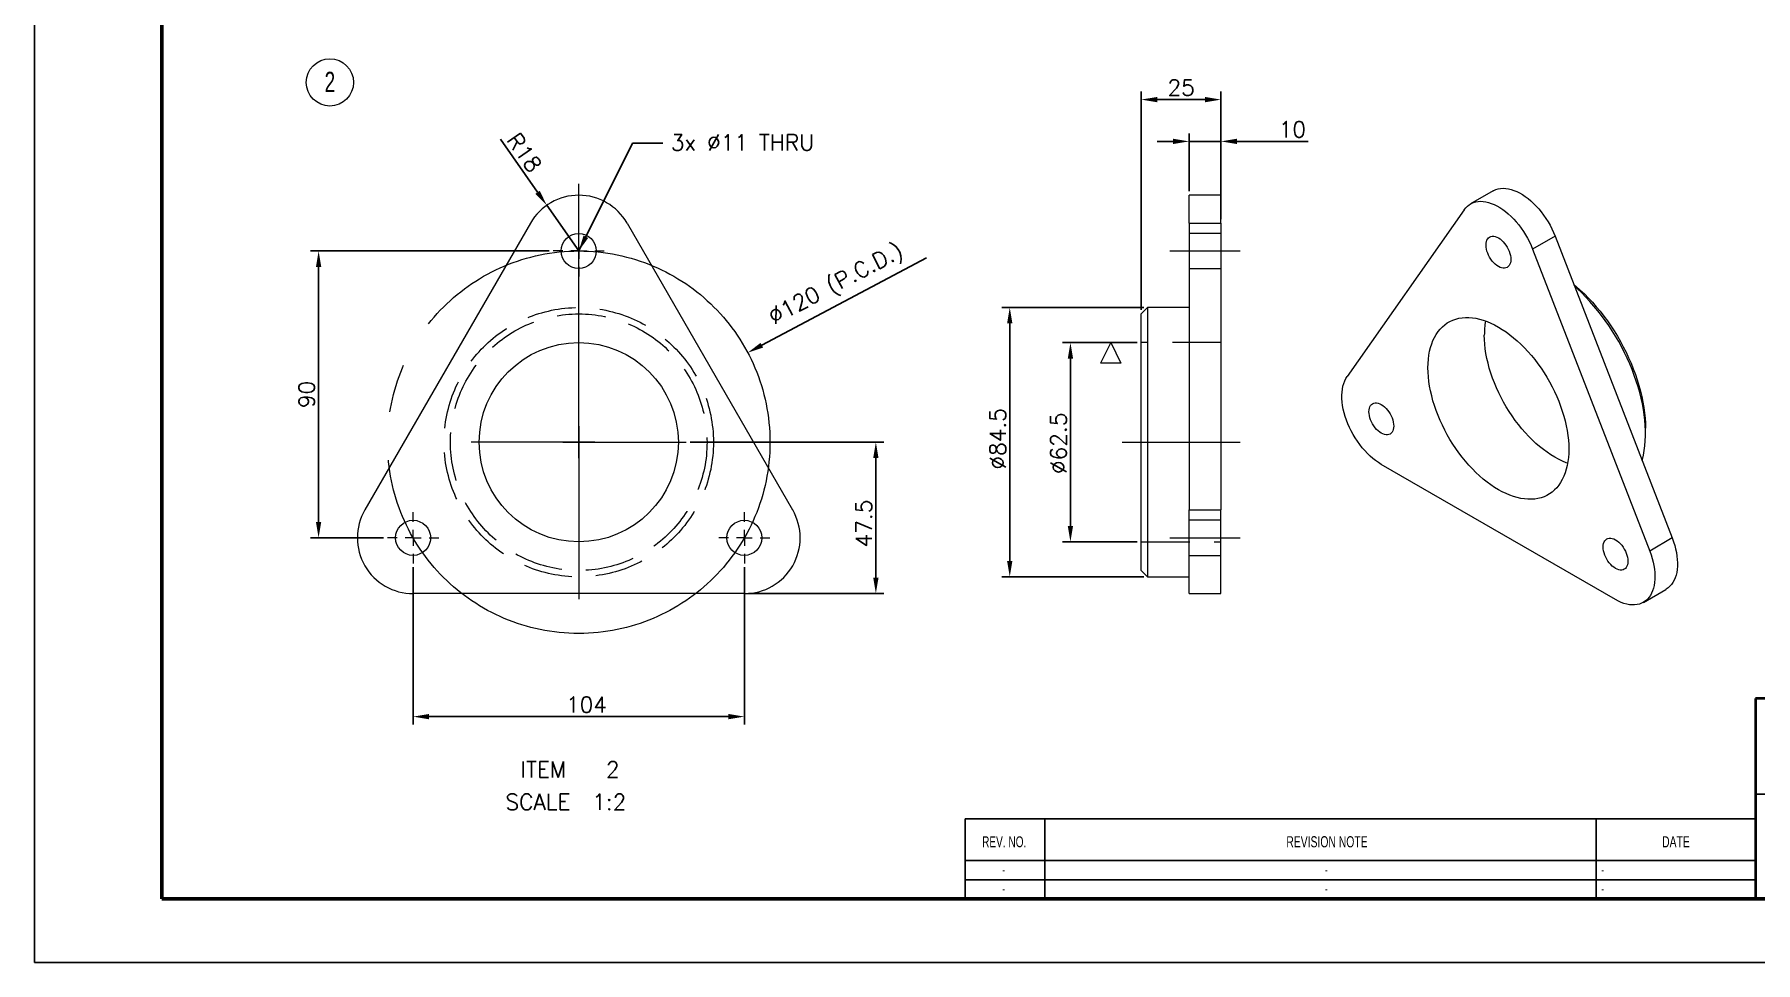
# Model space of a CAD drawing. Header units: millimetres. Extents: x -616 to 644, y -250 to 641.
# Drawn here: x -616 to 194, y -250 to 186 of the extents above; entities that cross this region are included whole.
import ezdxf

# ---------------------------------------------------------------- set-up
doc = ezdxf.new("R2010")
doc.units = ezdxf.units.MM
doc.header["$LTSCALE"] = 12
doc.header["$MEASUREMENT"] = 0
doc.header["$PDSIZE"] = -3
for name, pattern in [('SLD-Center', [19.05, 15.24, -1.27, 1.27, -1.27]), ('SLD-Dashed', [1.905, 1.27, -0.635]), ('SLD-Solid', [0])]:
    doc.linetypes.add(name, pattern=pattern)
doc.layers.get('0').update_dxf_attribs({"color": 6})
for name, color, linetype in [('Frame-title', 6, 'Continuous'), ('mainline', 3, 'Continuous'), ('text-title', 7, 'Continuous')]:
    doc.layers.add(name, color=color, linetype=linetype)
doc.styles.add('SLDTEXTSTYLE1', font='TXT', dxfattribs={"width": 0.695402})
doc.styles.add('SLDTEXTSTYLE2', font='TXT', dxfattribs={"width": 0.7})
doc.styles.get("Standard").update_dxf_attribs({"font": 'romans.shx'})
doc.dimstyles.new('ISO-25', dxfattribs={"dimtxt": 2.5, "dimasz": 2.5, "dimexe": 1.25, "dimexo": 0.625, "dimtad": 1, "dimtxsty": 'Standard', "dimcen": 2.5, "dimadec": 0, "dimazin": 0, "dimtfac": 1, "dimtmove": 0, "dimatfit": 3, "dimfxl": 0, "dimarcsym": 0})

# ---------------------------------------------------------------- blocks, each defined once
blk = doc.blocks.new('SW_NOTE_48')
at = {"color": 0, "linetype": 'SLD-Solid', "lineweight": 0}
blk.add_circle((0.66, 1.62), 2.47, dxfattribs=at)
at = {"color": 0, "linetype": 'Continuous', "lineweight": 0, "insert": (0.66, 2.73), "char_height": 2.12, "attachment_point": 2, "style": 'SLDTEXTSTYLE2'}
blk.add_mtext('2', dxfattribs=at)
blk = doc.blocks.new('*D60')
at = {"color": 0, "linetype": 'SLD-Solid', "lineweight": -2}
for p, q in [((188.65, -58.42), (137, -85.79)), ((79.56, -121.22), (79.56, -111.22)), ((74.56, -116.22), (84.56, -116.22))]:
    blk.add_line(p, q, dxfattribs=at)
at = {"color": 0, "linetype": 'SLD-Solid'}
blk.add_solid([(136.61, -85.05), (137.39, -86.52), (132.58, -88.13)], dxfattribs=at)
at = {"layer": 'Defpoints', "color": 0, "linetype": 'SLD-Solid'}
for p in [(132.58, -88.13), (26.55, -144.32)]:
    blk.add_point(p, dxfattribs=at)
at = {"color": 7, "linetype": 'SLD-Solid', "lineweight": 0, "insert": (138.37, -75.02), "char_height": 5, "attachment_point": 1, "rotation": 27.9196}
blk.add_mtext('∅120 (P.C.D.)', dxfattribs=at)
blk = doc.blocks.new('*D61')
at = {"color": 0, "linetype": 'SLD-Solid', "lineweight": -2}
for p, q in [((70.31, -56.22), (-4.56, -56.22)), ((-2.06, -61.22), (-2.06, -141.22)), ((18.35, -146.22), (-4.56, -146.22))]:
    blk.add_line(p, q, dxfattribs=at)
at = {"color": 0, "linetype": 'SLD-Solid'}
for points in [[(-2.9, -61.22), (-1.23, -61.22), (-2.06, -56.22)], [(-2.9, -141.22), (-1.23, -141.22), (-2.06, -146.22)]]:
    blk.add_solid(points, dxfattribs=at)
at = {"layer": 'Defpoints', "color": 0, "linetype": 'SLD-Solid'}
for p in [(71.56, -56.22), (-2.06, -146.22), (19.6, -146.22)]:
    blk.add_point(p, dxfattribs=at)
at = {"color": 7, "linetype": 'SLD-Solid', "lineweight": 0, "insert": (-8.31, -101.22), "char_height": 5, "attachment_point": 2, "rotation": 90}
blk.add_mtext('90', dxfattribs=at)
blk = doc.blocks.new('*D62')
at = {"color": 0, "linetype": 'SLD-Solid', "lineweight": -2}
for p, q in [((54.97, -21.13), (66.65, -37.8)), ((79.56, -56.22), (69.52, -41.89))]:
    blk.add_line(p, q, dxfattribs=at)
at = {"color": 0, "linetype": 'SLD-Solid'}
blk.add_solid([(67.33, -37.32), (65.97, -38.28), (69.52, -41.89)], dxfattribs=at)
at = {"layer": 'Defpoints', "color": 0, "linetype": 'SLD-Solid'}
for p in [(69.52, -41.89), (79.56, -56.22)]:
    blk.add_point(p, dxfattribs=at)
at = {"color": 7, "linetype": 'SLD-Solid', "lineweight": 0, "insert": (60.8, -18.56), "char_height": 5, "attachment_point": 1, "rotation": 305.0244}
blk.add_mtext('R18', dxfattribs=at)
blk = doc.blocks.new('*D63')
at = {"color": 0, "linetype": 'SLD-Solid', "lineweight": -2}
for p, q in [((114.56, -116.22), (175.28, -116.22)), ((172.78, -121.22), (172.78, -158.72)), ((132.77, -163.72), (175.28, -163.72))]:
    blk.add_line(p, q, dxfattribs=at)
at = {"color": 0, "linetype": 'SLD-Solid'}
for points in [[(171.95, -121.22), (173.62, -121.22), (172.78, -116.22)], [(171.95, -158.72), (173.62, -158.72), (172.78, -163.72)]]:
    blk.add_solid(points, dxfattribs=at)
at = {"layer": 'Defpoints', "color": 0, "linetype": 'SLD-Solid'}
for p in [(113.31, -116.22), (131.52, -163.72), (172.78, -163.72)]:
    blk.add_point(p, dxfattribs=at)
at = {"color": 7, "linetype": 'SLD-Solid', "lineweight": 0, "insert": (166.53, -141.73), "char_height": 5, "attachment_point": 2, "rotation": 90}
blk.add_mtext('47.5', dxfattribs=at)
blk = doc.blocks.new('*D64')
at = {"color": 0, "linetype": 'SLD-Solid', "lineweight": -2}
for p, q in [((27.6, -155.47), (27.6, -204.82)), ((131.52, -155.47), (131.52, -204.82)), ((32.6, -202.32), (126.52, -202.32))]:
    blk.add_line(p, q, dxfattribs=at)
at = {"color": 0, "linetype": 'SLD-Solid'}
for points in [[(32.6, -201.49), (32.6, -203.15), (27.6, -202.32)], [(126.52, -201.49), (126.52, -203.15), (131.52, -202.32)]]:
    blk.add_solid(points, dxfattribs=at)
at = {"layer": 'Defpoints', "color": 0, "linetype": 'SLD-Solid'}
for p in [(27.6, -154.22), (131.52, -154.22), (131.52, -202.32)]:
    blk.add_point(p, dxfattribs=at)
at = {"color": 7, "linetype": 'SLD-Solid', "lineweight": 0, "insert": (81.98, -196.07), "char_height": 5, "attachment_point": 2}
blk.add_mtext('104', dxfattribs=at)
blk = doc.blocks.new('SW_CENTERMARKSYMBOL_57')
at = {"color": 0, "linetype": 'SLD-Solid', "lineweight": 0}
for p, q in [((0, 1.67), (0, 2.67)), ((-1.67, 0), (-2.67, 0)), ((0, 0), (-0.83, 0)), ((0, 0), (0, 0.83)), ((0, 0), (0, -0.83)), ((0, 0), (0.83, 0)), ((1.67, 0), (2.67, 0)), ((0, -1.67), (0, -2.67))]:
    blk.add_line(p, q, dxfattribs=at)
blk = doc.blocks.new('SW_CENTERMARKSYMBOL_58')
at = {"color": 0, "linetype": 'SLD-Solid', "lineweight": 0}
for p, q in [((0, 1.67), (0, 2.67)), ((-1.67, 0), (-2.67, 0)), ((0, 0), (-0.83, 0)), ((0, 0), (0, 0.83)), ((0, 0), (0, -0.83)), ((0, 0), (0.83, 0)), ((1.67, 0), (2.67, 0)), ((0, -1.67), (0, -2.67))]:
    blk.add_line(p, q, dxfattribs=at)
blk = doc.blocks.new('SW_CENTERMARKSYMBOL_59')
at = {"color": 0, "linetype": 'SLD-Solid', "lineweight": 0}
for p, q in [((0, 1.67), (0, 2.67)), ((-1.67, 0), (-2.67, 0)), ((0, 0), (-0.83, 0)), ((0, 0), (0, 0.83)), ((0, 0), (0, -0.83)), ((0, 0), (0.83, 0)), ((1.67, 0), (2.67, 0)), ((0, -1.67), (0, -2.67))]:
    blk.add_line(p, q, dxfattribs=at)
blk = doc.blocks.new('SW_CENTERMARKSYMBOL_60')
at = {"color": 0, "linetype": 'SLD-Solid', "lineweight": 0}
for p, q in [((0, 1.67), (0, 27.03)), ((-1.67, 0), (-11.25, 0)), ((0, 0), (-0.83, 0)), ((0, 0), (0, 0.83)), ((0, 0), (0, -0.83)), ((0, 0), (0.83, 0)), ((1.67, 0), (11.25, 0)), ((0, -1.67), (0, -16.43))]:
    blk.add_line(p, q, dxfattribs=at)
blk = doc.blocks.new('*D65')
at = {"color": 0, "linetype": 'SLD-Solid', "lineweight": -2}
for p, q in [((256.06, -74.72), (256.06, -6.22)), ((276.06, -8.72), (261.06, -8.72)), ((281.06, -46.22), (281.06, -6.22))]:
    blk.add_line(p, q, dxfattribs=at)
at = {"color": 0, "linetype": 'SLD-Solid'}
for points in [[(261.06, -7.89), (261.06, -9.56), (256.06, -8.72)], [(276.06, -7.89), (276.06, -9.56), (281.06, -8.72)]]:
    blk.add_solid(points, dxfattribs=at)
at = {"layer": 'Defpoints', "color": 0, "linetype": 'SLD-Solid'}
for p in [(256.06, -8.72), (281.06, -47.47), (256.06, -75.97)]:
    blk.add_point(p, dxfattribs=at)
at = {"color": 7, "linetype": 'SLD-Solid', "lineweight": 0, "insert": (268.56, -2.47), "char_height": 5, "attachment_point": 2}
blk.add_mtext('25', dxfattribs=at)
blk = doc.blocks.new('*D66')
at = {"color": 0, "linetype": 'SLD-Solid', "lineweight": -2}
for p, q in [((271.06, -37.47), (271.06, -19.34)), ((281.06, -37.47), (281.06, -19.34)), ((266.06, -21.84), (261.06, -21.84)), ((271.06, -21.84), (281.06, -21.84)), ((286.06, -21.84), (308.41, -21.84))]:
    blk.add_line(p, q, dxfattribs=at)
at = {"color": 0, "linetype": 'SLD-Solid'}
for points in [[(266.06, -21), (266.06, -22.67), (271.06, -21.84)], [(286.06, -21), (286.06, -22.67), (281.06, -21.84)]]:
    blk.add_solid(points, dxfattribs=at)
at = {"layer": 'Defpoints', "color": 0, "linetype": 'SLD-Solid'}
for p in [(271.06, -21.84), (271.06, -38.72), (281.06, -38.72)]:
    blk.add_point(p, dxfattribs=at)
at = {"color": 7, "linetype": 'SLD-Solid', "lineweight": 0, "insert": (303.47, -15.59), "char_height": 5, "attachment_point": 2}
blk.add_mtext('10', dxfattribs=at)
blk = doc.blocks.new('*D67')
at = {"color": 0, "linetype": 'SLD-Solid', "lineweight": -2}
for p, q in [((256.81, -73.97), (212.29, -73.97)), ((214.79, -78.97), (214.79, -153.47)), ((256.81, -158.47), (212.29, -158.47))]:
    blk.add_line(p, q, dxfattribs=at)
at = {"color": 0, "linetype": 'SLD-Solid'}
for points in [[(213.95, -78.97), (215.62, -78.97), (214.79, -73.97)], [(213.95, -153.47), (215.62, -153.47), (214.79, -158.47)]]:
    blk.add_solid(points, dxfattribs=at)
at = {"layer": 'Defpoints', "color": 0, "linetype": 'SLD-Solid'}
for p in [(258.06, -73.97), (214.79, -158.47), (258.06, -158.47)]:
    blk.add_point(p, dxfattribs=at)
at = {"color": 7, "linetype": 'SLD-Solid', "lineweight": 0, "insert": (208.54, -115.17), "char_height": 5, "attachment_point": 2, "rotation": 90}
blk.add_mtext('%%c84.5', dxfattribs=at)
blk = doc.blocks.new('*D68')
at = {"color": 0, "linetype": 'SLD-Solid', "lineweight": -2}
for p, q in [((254.81, -84.97), (231.33, -84.97)), ((233.83, -89.97), (233.83, -142.47)), ((254.81, -147.47), (231.33, -147.47))]:
    blk.add_line(p, q, dxfattribs=at)
at = {"color": 0, "linetype": 'SLD-Solid'}
for points in [[(233, -89.97), (234.66, -89.97), (233.83, -84.97)], [(233, -142.47), (234.66, -142.47), (233.83, -147.47)]]:
    blk.add_solid(points, dxfattribs=at)
at = {"layer": 'Defpoints', "color": 0, "linetype": 'SLD-Solid'}
for p in [(256.06, -84.97), (233.83, -147.47), (256.06, -147.47)]:
    blk.add_point(p, dxfattribs=at)
at = {"color": 7, "linetype": 'SLD-Solid', "lineweight": 0, "insert": (227.58, -116.57), "char_height": 5, "attachment_point": 2, "rotation": 90}
blk.add_mtext('%%c62.5', dxfattribs=at)
blk = doc.blocks.new('SW_SFSYMBOL_9')
at = {"color": 0, "linetype": 'SLD-Solid', "lineweight": 0}
for p, q in [((0, 0), (-1.07, -2.14)), ((0, 0), (1.07, -2.14)), ((1.07, -2.14), (-1.07, -2.14))]:
    blk.add_line(p, q, dxfattribs=at)
blk = doc.blocks.new('A$C3D5400FF')
at = {"color": 7, "linetype": 'SLD-Solid', "lineweight": 15}
for p, q in [((366.435, -37.376), (359.364, -41.458)), ((281.059, -38.723), (271.059, -38.723)), ((271.059, -47.473), (271.059, -38.723)), ((281.059, -47.473), (281.059, -38.723)), ((64.407, -47.473), (12.445, -137.473)), ((94.718, -47.473), (146.679, -137.473)), ((271.059, -47.473), (281.059, -47.473)), ((271.059, -47.473), (271.059, -137.473)), ((281.059, -47.473), (281.059, -137.473)), ((357.396, -43.283), (320.654, -95.56)), ((385.9, -51.574), (378.829, -55.656)), ((385.9, -51.574), (422.643, -146.273)), ((378.829, -55.656), (415.572, -150.355)), ((258.059, -73.973), (256.059, -75.973)), ((271.059, -73.973), (258.059, -73.973)), ((258.059, -73.973), (258.059, -116.223)), ((256.059, -116.223), (256.059, -75.973)), ((414.252, -113.464), (414.252, -111.831)), ((256.059, -156.473), (256.059, -116.223)), ((258.059, -116.223), (258.059, -158.473)), ((404.855, -165.603), (331.37, -123.181)), ((271.059, -137.473), (281.059, -137.473)), ((271.059, -163.723), (271.059, -137.473)), ((281.059, -163.723), (281.059, -137.473)), ((422.643, -146.273), (415.572, -150.355)), ((256.059, -156.473), (258.059, -158.473)), ((258.059, -158.473), (271.059, -158.473)), ((131.524, -163.723), (27.601, -163.723)), ((271.059, -163.723), (281.059, -163.723)), ((413.604, -166.469), (420.676, -162.387))]:
    blk.add_line(p, q, dxfattribs=at)
at = {"color": 7, "linetype": 'SLD-Dashed', "lineweight": 0}
for p, q in [((271.059, -47.473), (281.059, -47.473)), ((281.059, -50.723), (271.059, -50.723)), ((271.059, -61.723), (281.059, -61.723)), ((281.059, -84.973), (256.059, -84.973)), ((271.059, -137.473), (281.059, -137.473)), ((281.059, -140.723), (271.059, -140.723)), ((256.059, -147.473), (281.059, -147.473)), ((271.059, -151.723), (281.059, -151.723))]:
    blk.add_line(p, q, dxfattribs=at)
at = {"color": 7, "linetype": 'SLD-Center', "lineweight": 0}
for p, q in [((265.059, -56.223), (287.059, -56.223)), ((250.059, -116.223), (287.059, -116.223)), ((265.059, -146.223), (287.059, -146.223))]:
    blk.add_line(p, q, dxfattribs=at)
at = {"color": 7, "linetype": 'SLD-Solid', "lineweight": 15, "flags": 128}
for points in [[(366.435, -37.376), (366.674, -37.245), (367.344, -36.95), (368.056, -36.736), (368.804, -36.605), (369.586, -36.557), (370.397, -36.591), (371.233, -36.709), (372.089, -36.91), (372.962, -37.192), (373.846, -37.554), (374.737, -37.994), (375.631, -38.51), (376.522, -39.099), (377.406, -39.757), (378.279, -40.483), (379.135, -41.271), (379.971, -42.118), (380.782, -43.02), (381.564, -43.971), (382.312, -44.966), (383.023, -46.001), (383.694, -47.07), (384.32, -48.168), (384.898, -49.288), (385.426, -50.425), (385.9, -51.574)], [(357.396, -43.283), (357.871, -42.682), (358.398, -42.154), (358.977, -41.702), (359.603, -41.327), (360.273, -41.032), (360.985, -40.818), (361.733, -40.687), (362.515, -40.639), (363.326, -40.674), (364.162, -40.792), (365.018, -40.992), (365.891, -41.274), (366.775, -41.636), (367.666, -42.076), (368.56, -42.592), (369.451, -43.181), (370.335, -43.84), (371.208, -44.565), (372.064, -45.353), (372.9, -46.201), (373.711, -47.102), (374.492, -48.053), (375.241, -49.048), (375.952, -50.083), (376.623, -51.152), (377.249, -52.25), (377.827, -53.37), (378.355, -54.508), (378.829, -55.656)], [(364.224, -54.369), (364.257, -53.802), (364.356, -53.283), (364.52, -52.821), (364.745, -52.424), (365.027, -52.099), (365.363, -51.851), (365.745, -51.684), (366.168, -51.602), (366.625, -51.606), (367.106, -51.695), (367.605, -51.868), (368.113, -52.123), (368.62, -52.454), (369.119, -52.857), (369.601, -53.324), (370.057, -53.847), (370.48, -54.418), (370.863, -55.026), (371.198, -55.661), (371.481, -56.313), (371.706, -56.97), (371.869, -57.62), (371.969, -58.254), (372.002, -58.859), (371.969, -59.426), (371.869, -59.945), (371.706, -60.407), (371.481, -60.804), (371.198, -61.129), (370.863, -61.377), (370.48, -61.544), (370.057, -61.626), (369.601, -61.622), (369.119, -61.533), (368.62, -61.36), (368.113, -61.105), (367.605, -60.773), (367.106, -60.371), (366.625, -59.904), (366.168, -59.381), (365.745, -58.81), (365.363, -58.202), (365.027, -57.567), (364.745, -56.915), (364.52, -56.258), (364.356, -55.608), (364.257, -54.974), (364.224, -54.369)], [(391.781, -66.73), (392.5, -67.336), (393.809, -68.496), (395.099, -69.717), (396.368, -70.996), (397.614, -72.331), (398.832, -73.718), (400.021, -75.154), (401.178, -76.636), (402.3, -78.16), (403.384, -79.724), (404.429, -81.322), (405.431, -82.953), (406.389, -84.612), (407.3, -86.296), (408.162, -88), (408.974, -89.721), (409.733, -91.455), (410.438, -93.197), (411.088, -94.945), (411.68, -96.694), (412.213, -98.44), (412.686, -100.179), (413.099, -101.907), (413.449, -103.62), (413.737, -105.315), (413.962, -106.987), (414.123, -108.633), (414.219, -110.249), (414.252, -111.831)], [(413.199, -121.933), (413.278, -121.637), (413.599, -120.26), (413.856, -118.831), (414.05, -117.353), (414.179, -115.829), (414.243, -114.262), (414.243, -112.657), (414.179, -111.016), (414.05, -109.343), (413.856, -107.641), (413.599, -105.915), (413.278, -104.167), (412.895, -102.403), (412.45, -100.625), (411.944, -98.837), (411.379, -97.044), (410.755, -95.249), (410.073, -93.456), (409.337, -91.67), (408.546, -89.893), (407.703, -88.129), (406.809, -86.383), (405.867, -84.659), (404.878, -82.959), (403.845, -81.289), (402.769, -79.65), (401.654, -78.048), (400.501, -76.485), (399.314, -74.964), (398.094, -73.49), (396.844, -72.065), (395.568, -70.692), (394.267, -69.374), (392.945, -68.115), (391.981, -67.245)], [(346.016, -92.85), (346.048, -91.487), (346.145, -90.166), (346.307, -88.89), (346.532, -87.663), (346.821, -86.488), (347.172, -85.37), (347.585, -84.311), (348.058, -83.315), (348.59, -82.384), (349.179, -81.521), (349.823, -80.728), (350.521, -80.009), (351.271, -79.365), (352.07, -78.797), (352.917, -78.309), (353.807, -77.9), (354.74, -77.573), (355.712, -77.328), (356.721, -77.165), (357.762, -77.087), (358.834, -77.092), (359.934, -77.18), (361.057, -77.352), (362.201, -77.607), (363.363, -77.944), (364.538, -78.362), (365.724, -78.86), (366.917, -79.436), (368.113, -80.089), (369.309, -80.818), (370.502, -81.618), (371.688, -82.489), (372.863, -83.428), (374.024, -84.432), (375.168, -85.498), (376.292, -86.623), (377.391, -87.804), (378.463, -89.037), (379.505, -90.319), (380.513, -91.645), (381.485, -93.012), (382.418, -94.417), (383.309, -95.854), (384.155, -97.32), (384.954, -98.81), (385.704, -100.319), (386.402, -101.845), (387.047, -103.381), (387.636, -104.924), (388.168, -106.469), (388.64, -108.012), (389.053, -109.547), (389.404, -111.071), (389.693, -112.579), (389.919, -114.067), (390.08, -115.529), (390.177, -116.963), (390.21, -118.363), (390.177, -119.726), (390.08, -121.047), (389.919, -122.323), (389.693, -123.55), (389.404, -124.724), (389.053, -125.843), (388.64, -126.902), (388.168, -127.898), (387.636, -128.829), (387.047, -129.692), (386.402, -130.484), (385.704, -131.204), (384.954, -131.848), (384.155, -132.415), (383.309, -132.904), (382.418, -133.313), (381.485, -133.64), (380.513, -133.885), (379.505, -134.047), (378.463, -134.126), (377.391, -134.121), (376.292, -134.033), (375.168, -133.861), (374.024, -133.606), (372.863, -133.269), (371.688, -132.851), (370.502, -132.353), (369.309, -131.776), (368.113, -131.123), (366.917, -130.395), (365.724, -129.594), (364.538, -128.723), (363.363, -127.784), (362.201, -126.781), (361.057, -125.714), (359.934, -124.589), (358.834, -123.409), (357.762, -122.176), (356.721, -120.894), (355.712, -119.568), (354.74, -118.2), (353.807, -116.796), (352.917, -115.359), (352.07, -113.893), (351.271, -112.403), (350.521, -110.893), (349.823, -109.368), (349.179, -107.831), (348.59, -106.288), (348.058, -104.743), (347.585, -103.201), (347.172, -101.665), (346.821, -100.141), (346.532, -98.634), (346.307, -97.146), (346.145, -95.684), (346.048, -94.25), (346.016, -92.85)], [(389.836, -122.822), (389.365, -122.646), (388.18, -122.148), (386.987, -121.571), (385.79, -120.918), (384.594, -120.19), (383.401, -119.389), (382.216, -118.518), (381.04, -117.579), (379.879, -116.575), (378.735, -115.509), (377.612, -114.384), (376.512, -113.204), (375.44, -111.971), (374.398, -110.689), (373.39, -109.363), (372.418, -107.995), (371.485, -106.591), (370.594, -105.154), (369.748, -103.688), (368.949, -102.198), (368.199, -100.688), (367.501, -99.163), (366.856, -97.626), (366.267, -96.083), (365.736, -94.538), (365.263, -92.996), (364.85, -91.46), (364.499, -89.936), (364.21, -88.429), (363.984, -86.941), (363.823, -85.479), (363.726, -84.045), (363.693, -82.645)], [(331.37, -123.181), (330.478, -122.628), (329.589, -122.004), (328.71, -121.311), (327.845, -120.554), (326.999, -119.736), (326.175, -118.861), (325.378, -117.934), (324.612, -116.96), (323.882, -115.944), (323.191, -114.892), (322.542, -113.808), (321.939, -112.698), (321.386, -111.568), (320.884, -110.425), (320.438, -109.274), (320.048, -108.12), (319.717, -106.971), (319.447, -105.831), (319.239, -104.708), (319.095, -103.606), (319.014, -102.532), (318.998, -101.491), (319.046, -100.489), (319.159, -99.53), (319.335, -98.621), (319.574, -97.765), (319.875, -96.966), (320.235, -96.23), (320.654, -95.56)], [(327.481, -106.647), (327.515, -106.08), (327.614, -105.561), (327.777, -105.099), (328.002, -104.702), (328.285, -104.377), (328.62, -104.129), (329.003, -103.962), (329.426, -103.88), (329.882, -103.883), (330.364, -103.973), (330.863, -104.146), (331.37, -104.401), (331.878, -104.732), (332.377, -105.135), (332.859, -105.602), (333.315, -106.125), (333.738, -106.696), (334.12, -107.304), (334.456, -107.939), (334.739, -108.591), (334.964, -109.247), (335.127, -109.898), (335.226, -110.531), (335.26, -111.137), (335.226, -111.704), (335.127, -112.223), (334.964, -112.685), (334.739, -113.082), (334.456, -113.407), (334.12, -113.655), (333.738, -113.821), (333.315, -113.904), (332.859, -113.9), (332.377, -113.811), (331.878, -113.637), (331.37, -113.383), (330.863, -113.051), (330.364, -112.649), (329.882, -112.182), (329.426, -111.658), (329.003, -111.088), (328.62, -110.48), (328.285, -109.844), (328.002, -109.193), (327.777, -108.536), (327.614, -107.885), (327.515, -107.252), (327.481, -106.647)], [(400.966, -149.068), (400.999, -148.501), (401.099, -147.983), (401.262, -147.521), (401.487, -147.124), (401.77, -146.798), (402.105, -146.55), (402.488, -146.384), (402.911, -146.302), (403.367, -146.305), (403.849, -146.394), (404.348, -146.568), (404.855, -146.823), (405.363, -147.154), (405.862, -147.557), (406.343, -148.024), (406.8, -148.547), (407.223, -149.117), (407.605, -149.725), (407.941, -150.361), (408.223, -151.012), (408.448, -151.669), (408.612, -152.32), (408.711, -152.953), (408.744, -153.559), (408.711, -154.126), (408.612, -154.644), (408.448, -155.106), (408.223, -155.503), (407.941, -155.829), (407.605, -156.077), (407.223, -156.243), (406.8, -156.325), (406.343, -156.322), (405.862, -156.233), (405.363, -156.059), (404.855, -155.804), (404.348, -155.473), (403.849, -155.07), (403.367, -154.603), (402.911, -154.08), (402.488, -153.51), (402.105, -152.902), (401.77, -152.266), (401.487, -151.615), (401.262, -150.958), (401.099, -150.307), (400.999, -149.674), (400.966, -149.068)], [(415.572, -150.355), (415.99, -151.508), (416.351, -152.661), (416.651, -153.806), (416.89, -154.938), (417.067, -156.051), (417.179, -157.14), (417.228, -158.198), (417.211, -159.22), (417.131, -160.201), (416.986, -161.136), (416.778, -162.02), (416.509, -162.847), (416.178, -163.615), (415.788, -164.318), (415.341, -164.954), (414.84, -165.518), (414.286, -166.009), (413.684, -166.423), (413.035, -166.758), (412.344, -167.012), (411.613, -167.185), (410.848, -167.275), (410.051, -167.282), (409.227, -167.205), (408.38, -167.046), (407.515, -166.805), (406.636, -166.482), (405.748, -166.081), (404.855, -165.603)], [(422.643, -146.273), (423.061, -147.426), (423.422, -148.579), (423.722, -149.724), (423.961, -150.856), (424.138, -151.969), (424.25, -153.058), (424.299, -154.116), (424.282, -155.138), (424.202, -156.119), (424.057, -157.054), (423.85, -157.937), (423.58, -158.765), (423.249, -159.533), (422.859, -160.236), (422.412, -160.872), (421.911, -161.436), (421.358, -161.927), (420.755, -162.341), (420.676, -162.387)]]:
    blk.add_lwpolyline(points, dxfattribs=at)
at = {"color": 7, "linetype": 'SLD-Solid', "lineweight": 15}
for centre, radius in [((79.562, -56.223), 5.5), ((79.562, -116.223), 31.25), ((27.601, -146.223), 5.5), ((131.524, -146.223), 5.5)]:
    blk.add_circle(centre, radius, dxfattribs=at)
at = {"color": 7, "linetype": 'SLD-Center', "lineweight": 0}
blk.add_circle((79.562, -116.223), 60, dxfattribs=at)
at = {"color": 7, "linetype": 'SLD-Dashed', "lineweight": 0}
for radius in [42.25, 40.25]:
    blk.add_circle((79.562, -116.223), radius, dxfattribs=at)
at = {"color": 7, "linetype": 'SLD-Solid', "lineweight": 15}
for centre, radius, start, end in [((79.562, -56.223), 17.5, 30, 150), ((388.964, -82.519), 25.271, 170.12497, 180.28453), ((27.601, -146.223), 17.5, 150, 270), ((131.524, -146.223), 17.5, 270, 30)]:
    blk.add_arc(centre, radius, start, end, dxfattribs=at)
at = {"color": 7, "linetype": 'Continuous', "lineweight": 0, "xscale": 2.999999999999966, "yscale": 2.999999999999966, "zscale": 2.999999999999966}
for name, p in [('SW_NOTE_48', (-0.503, -8.186)), ('SW_CENTERMARKSYMBOL_60', (79.562, -116.223)), ('SW_CENTERMARKSYMBOL_58', (79.562, -56.223)), ('SW_SFSYMBOL_9', (246.455, -84.973)), ('SW_CENTERMARKSYMBOL_57', (27.601, -146.223)), ('SW_CENTERMARKSYMBOL_59', (131.524, -146.223))]:
    blk.add_blockref(name, p, dxfattribs=at)
at = {"color": 7, "linetype": 'SLD-Solid', "lineweight": 0, "insert": (108.464, -19.696), "char_height": 5, "attachment_point": 1}
blk.add_mtext('3x ∅11 THRU', dxfattribs=at)
at = {"color": 7, "linetype": 'SLD-Solid', "lineweight": 0}
for base, p1, p2, picture, middle in [((256.059, -8.723), (281.059, -47.473), (256.059, -75.973), '*D65', (268.559, -8.723)), ((271.059, -21.836), (281.059, -38.723), (271.059, -38.723), '*D66', (303.47, -21.836)), ((131.524, -202.321), (27.601, -154.223), (131.524, -154.223), '*D64', (81.979, -202.321))]:
    dim = blk.add_linear_dim(base=base, p1=p1, p2=p2, dimstyle='ISO-25', override={"dimscale": 2, "dimdec": 0, "dimdsep": 46, "dimclrt": 7, "dimadec": 2}, dxfattribs=at)
    dim.commit()
    dim.dimension.update_dxf_attribs({"geometry": picture, "text_midpoint": middle, "dimtype": 160})
dim = blk.add_radius_dim(center=(79.562, -56.223), mpoint=(69.519, -41.892), dimstyle='ISO-25', override={"dimscale": 2, "dimdec": 0, "dimdsep": 46, "dimclrt": 7, "dimadec": 2}, dxfattribs=at)
dim.commit()
dim.dimension.update_dxf_attribs({"geometry": '*D62', "text_midpoint": (62.443, -25.262)})
for base, p1, p2, override, picture, middle in [((-2.062, -146.223), (71.562, -56.223), (19.601, -146.223), {"dimscale": 2, "dimdec": 0, "dimdsep": 46, "dimclrt": 7, "dimadec": 2}, '*D61', (-2.062, -101.223)), ((172.784, -163.723), (113.312, -116.223), (131.524, -163.723), {"dimscale": 2, "dimdsep": 46, "dimclrt": 7, "dimadec": 2}, '*D63', (172.784, -141.733))]:
    dim = blk.add_linear_dim(base=base, p1=p1, p2=p2, angle=90, dimstyle='ISO-25', override=override, dxfattribs=at)
    dim.commit()
    dim.dimension.update_dxf_attribs({"geometry": picture, "text_midpoint": middle, "dimtype": 160})
dim = blk.add_diameter_dim_2p(p1=(26.546, -144.317), p2=(132.579, -88.129), text='<> (P.C.D.)', dimstyle='ISO-25', override={"dimscale": 2, "dimdec": 0, "dimdsep": 46, "dimclrt": 7, "dimadec": 2, "dimtofl": 0}, dxfattribs=at)
dim.commit()
dim.dimension.update_dxf_attribs({"geometry": '*D60', "text_midpoint": (162.661, -66.462)})
for base, p1, p2, picture, middle in [((214.788, -158.473), (258.059, -73.973), (258.059, -158.473), '*D67', (214.788, -115.166)), ((233.828, -147.473), (256.059, -84.973), (256.059, -147.473), '*D68', (233.828, -116.575))]:
    dim = blk.add_linear_dim(base=base, p1=p1, p2=p2, angle=90, text='%%c<>', dimstyle='ISO-25', override={"dimscale": 2, "dimdsep": 46, "dimclrt": 7, "dimadec": 2}, dxfattribs=at)
    dim.commit()
    dim.dimension.update_dxf_attribs({"geometry": picture, "text_midpoint": middle, "dimtype": 160})
blk.add_leader([(79.562, -56.223), (96.475, -22.341), (105.982, -22.341)], dimstyle='ISO-25', override={"dimscale": 2, "dimdec": 0, "dimdsep": 46, "dimclrt": 7, "dimadec": 2, "dimtofl": 0}, dxfattribs=at)

msp = doc.modelspace()

# ---------------------------------------------------------------- linework, layer by layer
at = {"layer": 'Frame-title', "color": 179}
for p, q in [((-616.075, 640.594), (-616.075, -250.406)), ((-616.075, -250.406), (643.925, -250.406))]:
    msp.add_line(p, q, dxfattribs=at)
at = {"layer": 'Frame-title', "lineweight": 60}
for p, q in [((-556.075, 610.594), (-556.075, -220.406)), ((-556.075, -220.406), (583.925, -220.406))]:
    msp.add_line(p, q, dxfattribs=at)
at = {"layer": 'Frame-title', "color": 6, "lineweight": 40}
for p, q in [((583.925, -126.121), (193.925, -126.121)), ((193.925, -126.121), (193.925, -220.406))]:
    msp.add_line(p, q, dxfattribs=at)
at = {"layer": 'Frame-title', "color": 5}
msp.add_line((193.925, -171.121), (583.925, -171.121), dxfattribs=at)
at = {"layer": 'Frame-title', "color": 4}
for p, q in [((193.925, -182.768), (-178.075, -182.768)), ((-178.075, -182.768), (-178.075, -220.406)), ((-140.575, -220.406), (-140.575, -182.768)), ((118.925, -182.768), (118.925, -220.406)), ((193.925, -220.406), (193.925, -182.768)), ((-178.075, -202.406), (193.925, -202.406)), ((-178.075, -211.406), (193.925, -211.406)), ((-178.075, -220.406), (193.925, -220.406)), ((-178.075, -220.406), (193.925, -220.406))]:
    msp.add_line(p, q, dxfattribs=at)

# ---------------------------------------------------------------- block references
at = {"layer": 'mainline', "xscale": 1.5, "yscale": 1.5, "zscale": 1.5}
msp.add_blockref('A$C3D5400FF', (-479.234, 168.823), dxfattribs=at)

# ---------------------------------------------------------------- texts
at = {"color": 7}
for s, p in [('ITEM   2', (-387.285, -163.265)), ('SCALE  1:2', (-394.374, -178.566))]:
    msp.add_text(s, height=7.5, dxfattribs=at).set_placement(p)
at = {"layer": 'text-title', "style": 'SLDTEXTSTYLE1'}
for s, insert, char_height, attachment_point in [('REV. NO.', (-159.656, -191.001), 5.1, 2), ('REVISION NOTE', (-7.75, -190.926), 5.25, 2), ('DATE', (156.497, -190.926), 5.25, 2), ('-', (-159.905, -204.655), 4.2, 2), ('-', (-8.008, -204.653), 4.2, 2), ('-', (121.345, -204.653), 4.2, 1), ('-', (-159.905, -213.655), 4.2, 2), ('-', (-8.008, -213.653), 4.2, 2), ('-', (121.345, -213.653), 4.2, 1)]:
    msp.add_mtext(s, dxfattribs=dict(at, insert=insert, char_height=char_height, attachment_point=attachment_point))

doc.saveas('drawing.dxf')
